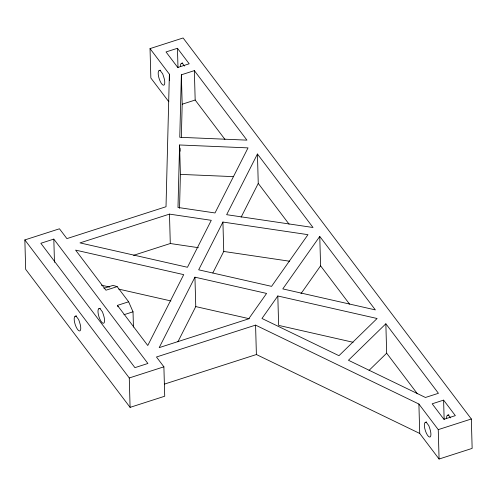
<?xml version="1.0" encoding="UTF-8"?>
<svg xmlns="http://www.w3.org/2000/svg" width="497" height="497" viewBox="0 0 497 497"><rect width="100%" height="100%" fill="white"/><g stroke="black" fill="none" stroke-linecap="round" stroke-linejoin="round"><path stroke-width="0.75" d="M150.032 48.607L169.384 74.19L166.017 206.733L66.909 238.61L59.472 228.788L24.85 239.921L25.67 269.331L130.09 407.366L164.718 396.227L163.892 366.823L156.462 357.001L255.57 325.119L418.903 404.042L438.255 429.625L439.075 459.029L472.15 448.393L471.33 418.99L183.107 37.971L150.032 48.607L150.852 78.01L168.825 101.767M179.579 144.975L177.988 207.46L215.015 212.958L248.028 147.882L179.579 144.975L180.399 174.385L179.535 208.324M181.362 74.805L179.771 137.29L246.934 140.135L194.352 70.624L181.362 74.805L182.182 104.208L181.337 137.383M194.942 277.177L159.202 347.627L248.686 318.838L266.585 293.429L194.942 277.177L195.762 306.587L177.895 341.806M222.917 222.047L198.676 269.821L271.567 286.359L307.972 234.665L222.917 222.047L223.737 251.451L212.846 272.915M257.434 154.014L226.651 214.685L313.023 227.502L257.434 154.014L258.254 183.418L241.113 217.201M277.817 295.982L261.969 318.478L338.966 355.69L377.099 318.502L277.817 295.982L278.637 325.386L353.1 342.278M319.764 236.417L282.793 288.906L375.359 309.904L319.764 236.417L320.59 265.827L349.553 304.114M300.989 293.652L320.59 265.827M385.852 323.783L348.44 360.263L425.444 397.476L438.435 393.295L385.852 323.783L386.672 353.187L417.387 393.786M369.072 370.358L386.672 353.187M159.034 70.661L159.947 70.214L162.681 73.817L163.693 76.818A7.648 2.442 72.2 0 1 163.923 85.136A7.648 2.442 72.2 0 1 159.264 78.973A7.648 2.442 72.2 0 1 159.034 70.661L160.475 70.195M180.436 66.387A7.648 2.442 72.2 0 1 181.281 63.504L182.2 63.057L184.474 66.064M75.022 316.409L75.942 315.962L78.669 319.565L79.682 322.565A7.648 2.442 72.2 0 1 79.918 330.884A7.648 2.442 72.2 0 1 75.258 324.721A7.648 2.442 72.2 0 1 75.022 316.409L76.47 315.943M98.828 308.749L99.742 308.302L102.475 311.911L103.488 314.912A7.648 2.442 72.2 0 1 103.718 323.224A7.648 2.442 72.2 0 1 99.058 317.067A7.648 2.442 72.2 0 1 98.828 308.749L100.232 308.295M425.183 422.506L426.103 422.059L428.83 425.662L429.843 428.662A7.648 2.442 72.2 0 1 430.079 436.981A7.648 2.442 72.2 0 1 425.42 430.818A7.648 2.442 72.2 0 1 425.183 422.506L426.631 422.04M446.586 418.232A7.648 2.442 72.2 0 1 447.437 415.349L448.35 414.902L450.63 417.909M177.448 48.284L166.023 51.955L177.758 67.468L189.183 63.796L177.448 48.284L177.988 67.629M181.281 63.504L182.728 63.038M182.182 104.208L195.172 100.034L224.955 139.402M53.819 239.1L40.841 243.275L134.923 367.65L147.901 363.475L53.819 239.1L54.465 262.31M169.471 214.114L79.98 242.896L187.456 267.28L211.281 220.32L169.471 214.114L170.291 243.518L133.612 255.315M103.91 288.303L113.018 285.371L117.155 286.614L128.636 301.785L133.022 311.812L133.445 327.088M117.155 286.614L105.948 290.217L75.6 250.109L183.722 274.636L147.764 345.502L117.422 305.388L128.636 301.785M123.908 314.744L133.022 311.812M24.85 239.921L129.27 377.962L163.892 366.823M164.625 384.044L256.396 354.529L419.723 433.446L439.075 459.029M443.604 400.122L432.179 403.8L443.914 419.313L455.339 415.635L443.604 400.122L444.144 419.474M447.437 415.349L448.878 414.883M438.255 429.625L471.33 418.99M180.399 174.385L233.466 176.634M170.291 243.518L198.415 247.692M223.737 251.451L289.639 261.229M101.376 285.172L109.694 287.061M118.764 289.117L170.931 300.952M195.762 306.587L249.308 318.732M258.254 183.418L289.086 224.178M117.422 305.388L118.006 306.73M418.903 404.042L419.723 433.446M255.57 325.119L256.396 354.529M194.352 70.624L195.172 100.034M180.076 148.125L180.162 151.218M169.384 74.19L169.558 80.377M129.27 377.962L130.09 407.366"/></g></svg>
